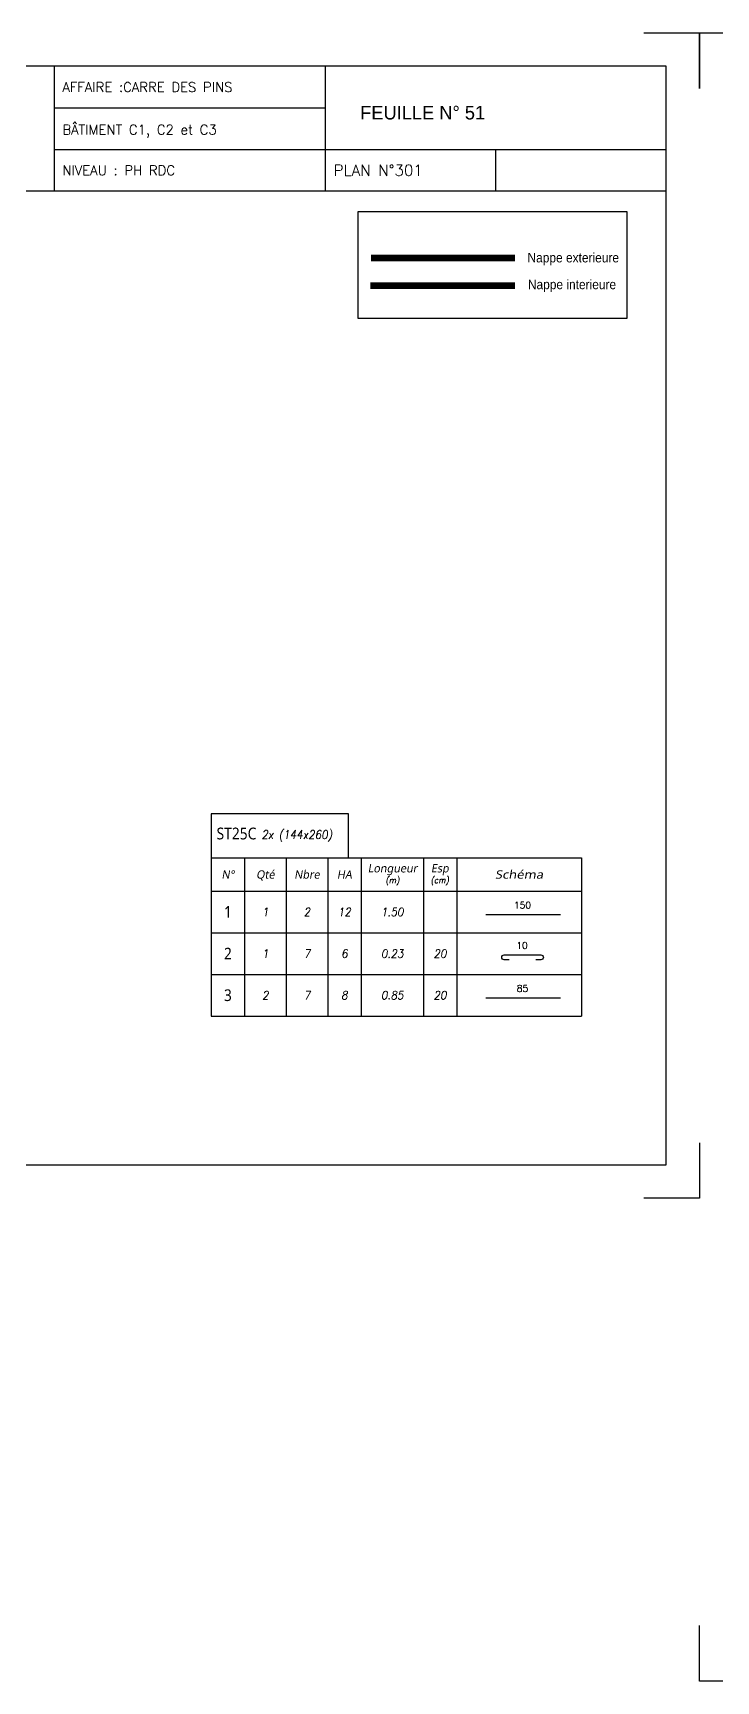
# Model space of a CAD drawing. Header units: metres. Extents: x -5618 to 118954, y -306 to 4637.
# Drawn here: x 42562 to 42972, y 604 to 1594 of the extents above; entities that cross this region are included whole.
import ezdxf
from ezdxf.enums import TextEntityAlignment as Align

# ---------------------------------------------------------------- set-up
doc = ezdxf.new("R2010")
doc.units = ezdxf.units.M
doc.linetypes.add('CACHE', pattern=[9.525, 6.35, -3.175])
for name, color, linetype in [('GO-CARTOUCHE', 7, 'Continuous'), ('GO-FER-HA', 140, 'Continuous'), ('GO-TEXTE-FER', 3, 'Continuous'), ('STR_TS', 22, 'Continuous')]:
    doc.layers.add(name, color=color, linetype=linetype)
doc.styles.add('schéma', font='simplex.shx')
doc.styles.add('Tableau', font='romans.shx', dxfattribs={"width": 0.9, "oblique": 10})
doc.styles.add('Tableau2', font='trebuc.TTF', dxfattribs={"width": 0.9, "oblique": 10})
doc.styles.add('TEXTEBA', font='ARIAL.TTF')

# ---------------------------------------------------------------- blocks, each defined once
blk = doc.blocks.new('Barre libre')
at = {"layer": 'GO-TEXTE-FER'}
for p, q in [((0, 0), (0, -1)), ((0, 0), (8.9, 0)), ((0.8, 0), (0.8, -1)), ((1.8, 0), (1.8, -1)), ((2.8, 0), (2.8, -1)), ((3.6, 0), (3.6, -1)), ((5.1, 0), (5.1, -1)), ((5.9, 0), (5.9, -1)), ((8.9, 0), (8.9, -1)), ((0, -1), (8.9, -1))]:
    blk.add_line(p, q, dxfattribs=at)
at = {"layer": 'GO-TEXTE-FER', "color": 1}
blk.add_line((6.603, -0.563), (8.394, -0.563), dxfattribs=at)
at = {"layer": 'GO-TEXTE-FER', "style": 'Tableau2', "width": 0.9}
blk.add_attdef('NUMERO', text='', height=0.28, dxfattribs=at).set_placement((0.4, -0.5), align=Align.MIDDLE_CENTER)
at = {"layer": 'GO-TEXTE-FER', "color": 1, "style": 'Tableau'}
blk.add_attdef('Longueur', text='', height=0.16, dxfattribs=at).set_placement((7.481, -0.336), align=Align.MIDDLE_CENTER)
at = {"layer": 'GO-TEXTE-FER', "style": 'Tableau', "oblique": 10, "width": 0.9}
for tag, p in [('QUANTITE', (1.3, -0.5)), ('NOMBRE', (2.3, -0.5)), ('NUANCE', (3.2, -0.5)), ('LONGUEUR', (4.35, -0.5)), ('ESPACEMENTS', (5.5, -0.5))]:
    blk.add_attdef(tag, text='', height=0.2, dxfattribs=at).set_placement(p, align=Align.MIDDLE_CENTER)
blk = doc.blocks.new('Désignation')
at = {"layer": 'GO-TEXTE-FER'}
for p, q in [((0, 0.8), (8.9, 0.8)), ((0, 0.8), (0, 0)), ((0.8, 0.8), (0.8, 0)), ((1.8, 0.8), (1.8, 0)), ((2.8, 0.8), (2.8, 0)), ((3.6, 0.8), (3.6, 0)), ((5.1, 0.8), (5.1, 0)), ((5.9, 0.8), (5.9, 0)), ((8.9, 0.8), (8.9, 0)), ((0, 0), (8.9, 0))]:
    blk.add_line(p, q, dxfattribs=at)
at = {"layer": 'GO-TEXTE-FER', "style": 'Tableau2', "oblique": 10}
for s, p in [('N°', (0.4, 0.4)), ('Qté', (1.3, 0.4)), ('Nbre', (2.3, 0.4)), ('HA', (3.2, 0.4)), ('Longueur', (4.356, 0.55)), ('Esp', (5.494, 0.55))]:
    blk.add_text(s, height=0.2, dxfattribs=at).set_placement(p, align=Align.MIDDLE_CENTER)
at = {"layer": 'GO-TEXTE-FER', "style": 'Tableau2', "oblique": 10, "width": 1.2}
blk.add_text('Schéma', height=0.2, dxfattribs=at).set_placement((7.4, 0.4), align=Align.MIDDLE_CENTER)
at = {"layer": 'GO-TEXTE-FER', "color": 7, "style": 'Tableau', "oblique": 10, "width": 0.9}
for s, p in [('(m)', (4.356, 0.265)), ('(cm)', (5.494, 0.265))]:
    blk.add_text(s, height=0.15, dxfattribs=at).set_placement(p, align=Align.MIDDLE_CENTER)
blk = doc.blocks.new('Epingle')
at = {"layer": 'GO-TEXTE-FER'}
for p, q in [((0, 0), (0, -1)), ((0, 0), (8.9, 0)), ((0.8, 0), (0.8, -1)), ((1.8, 0), (1.8, -1)), ((2.8, 0), (2.8, -1)), ((3.6, 0), (3.6, -1)), ((5.1, 0), (5.1, -1)), ((5.9, 0), (5.9, -1)), ((8.9, 0), (8.9, -1)), ((0, -1), (8.9, -1))]:
    blk.add_line(p, q, dxfattribs=at)
at = {"layer": 'GO-TEXTE-FER', "color": 1}
blk.add_lwpolyline([(7.162, -0.65), (7.042, -0.65, -1), (7.042, -0.53), (7.922, -0.53, -1), (7.922, -0.65), (7.802, -0.65)], format="xyb", dxfattribs=at)
at = {"layer": 'GO-TEXTE-FER', "style": 'Tableau2', "width": 0.9}
blk.add_attdef('NUMERO', text='', height=0.28, dxfattribs=at).set_placement((0.4, -0.5), align=Align.MIDDLE_CENTER)
at = {"layer": 'GO-TEXTE-FER', "color": 1, "style": 'Tableau'}
blk.add_attdef('Longueur', text='', height=0.16, dxfattribs=at).set_placement((7.469, -0.303), align=Align.MIDDLE_CENTER)
at = {"layer": 'GO-TEXTE-FER', "style": 'Tableau', "oblique": 10, "width": 0.9}
for tag, p in [('QUANTITE', (1.3, -0.5)), ('NOMBRE', (2.3, -0.5)), ('NUANCE', (3.2, -0.5)), ('LONGUEUR', (4.35, -0.5)), ('ESPACEMENTS', (5.5, -0.5))]:
    blk.add_attdef(tag, text='', height=0.2, dxfattribs=at).set_placement(p, align=Align.MIDDLE_CENTER)

msp = doc.modelspace()

# ---------------------------------------------------------------- linework, layer by layer
for p, q in [((42574.18, 1573.71), (42574.18, 1498.77)), ((42737.15, 1573.74), (42737.15, 1498.77)), ((42574.18, 1548.71), (42737.15, 1548.71)), ((42574.18, 1523.72), (42737.15, 1523.72)), ((42737.15, 1523.74), (42942, 1523.74)), ((42839.49, 1523.74), (42839.49, 1498.77))]:
    msp.add_line(p, q)
for points in [[(42928.67, 1593.71), (42962, 1593.71), (42962, 1560.38)], [(42962, 1560.38), (42962, 1593.71), (42995.33, 1593.71)], [(42942, 1498.77), (41992.1, 1498.77)], [(42962, 927.11), (42962, 893.78), (42928.67, 893.78)], [(42995.33, 603.81), (42962, 603.81), (42962, 637.14)]]:
    msp.add_lwpolyline(points)
msp.add_lwpolyline([(41992.1, 1573.71), (41992.1, 913.78), (42942, 913.78), (42942, 1573.71)], close=True)
at = {"layer": 'GO-TEXTE-FER'}
msp.add_lwpolyline([(42668.67, 1098.25), (42751.17, 1098.25), (42751.17, 1124.68), (42668.67, 1124.68)], close=True, dxfattribs=at)
at = {"layer": 'STR_TS', "color": 7}
msp.add_lwpolyline([(42756.85, 1486.45), (42918.39, 1486.45), (42918.39, 1422.16), (42756.85, 1422.16)], close=True, dxfattribs=at)
at = {"layer": 'STR_TS', "linetype": 'CACHE', "ltscale": 2, "const_width": 4}
msp.add_lwpolyline([(42851.27, 1458.45), (42764.71, 1458.45)], dxfattribs=at)
at = {"layer": 'STR_TS', "const_width": 4}
msp.add_lwpolyline([(42851.27, 1442), (42764.15, 1442)], dxfattribs=at)

# ---------------------------------------------------------------- block references
at = {"layer": 'GO-FER-HA', "xscale": 25, "yscale": 25, "zscale": 25}
msp.add_blockref('Désignation', (42668.67, 1078.25), dxfattribs=at)
at = {"layer": 'GO-TEXTE-FER', "xscale": 25, "yscale": 25, "zscale": 25}
for name, p, values in [('Barre libre', (42668.67, 1078.25), {'NUMERO': '1', 'QUANTITE': '1', 'NOMBRE': '2', 'NUANCE': '12', 'Longueur': '150', 'LONGUEUR': '1.50'}), ('Epingle', (42668.67, 1053.25), {'NUMERO': '2', 'QUANTITE': '1', 'NOMBRE': '7', 'NUANCE': '6', 'Longueur': '10', 'LONGUEUR': '0.23', 'ESPACEMENTS': '20'}), ('Barre libre', (42668.67, 1028.25), {'NUMERO': '3', 'QUANTITE': '2', 'NOMBRE': '7', 'NUANCE': '8', 'Longueur': '85', 'LONGUEUR': '0.85', 'ESPACEMENTS': '20'})]:
    msp.add_blockref(name, p, dxfattribs=at).add_auto_attribs(values)

# ---------------------------------------------------------------- texts
at = {"style": 'schéma'}
for s, height, p in [('AFFAIRE :CARRE DES PINS', 5.8328, (42579.18, 1558.3)), ('BÂTIMENT C1, C2 et C3', 5.8328, (42579.18, 1532.74)), ('PLAN N°301', 6.666, (42742.15, 1507.89)), ('NIVEAU : PH RDC', 5.8328, (42579.18, 1508.3))]:
    msp.add_text(s, height=height, dxfattribs=at).set_placement(p)
at = {"linetype": 'ByBlock', "lineweight": -3, "ltscale": 4.5}
msp.add_text('FEUILLE N° 51', height=8.2, dxfattribs=at).set_placement((42758.15, 1541.74))
at = {"layer": 'GO-CARTOUCHE', "color": 2, "style": 'TEXTEBA', "width": 0.9}
for s, p in [('Nappe exterieure', (42886.2, 1455.9)), ('Nappe interieure', (42885.44, 1439.81))]:
    msp.add_text(s, height=5.7024, dxfattribs=at).set_placement(p, align=Align.CENTER)
at = {"layer": 'GO-TEXTE-FER', "style": 'Tableau', "oblique": 10, "width": 0.9}
msp.add_text('2x (144x260)', height=5.0562, dxfattribs=at).set_placement((42698.85, 1109.73))
at = {"layer": 'GO-TEXTE-FER', "style": 'Tableau2', "width": 0.9}
msp.add_attdef('ST25C', text='1', height=7.08, dxfattribs=at).set_placement((42683.81, 1112.88), align=Align.MIDDLE_CENTER)

doc.saveas('drawing.dxf')
